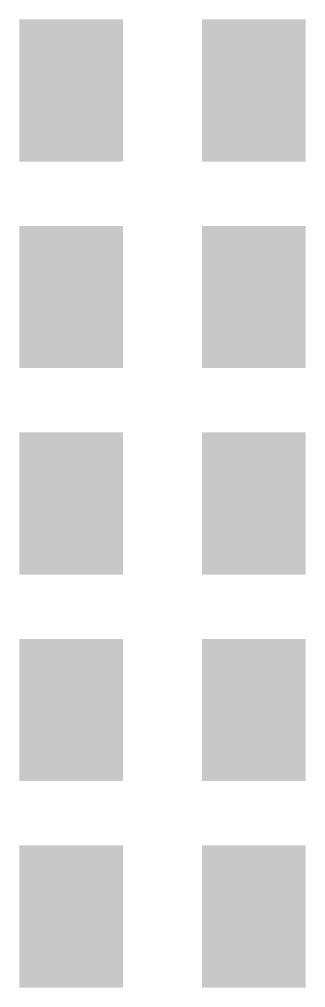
# Model space of a CAD drawing. Header units: inches. Extents: x -3.1 to 90.9, y -0.8 to 60.1.
# Drawn here: x 30.277 to 31.687, y 13.594 to 18.358 of the extents above; entities that cross this region are included whole.
import ezdxf

# ---------------------------------------------------------------- set-up
doc = ezdxf.new("R2010")
doc.units = ezdxf.units.IN
doc.layers.add('Top Paste', color=8, linetype='Continuous')

# ---------------------------------------------------------------- blocks, each defined once
blk = doc.blocks.new('R0402_334')
at = {"layer": 'Top Paste'}
for points in [[(-0.705, -0.35), (-0.705, 0.35), (-0.195, 0.35), (-0.195, -0.35)], [(0.195, -0.35), (0.195, 0.35), (0.705, 0.35), (0.705, -0.35)]]:
    blk.add_hatch(color=8, dxfattribs=at).paths.add_polyline_path(points)
blk = doc.blocks.new('R0402_338')
at = {"layer": 'Top Paste'}
for points in [[(-0.705, -0.35), (-0.705, 0.35), (-0.195, 0.35), (-0.195, -0.35)], [(0.195, -0.35), (0.195, 0.35), (0.705, 0.35), (0.705, -0.35)]]:
    blk.add_hatch(color=8, dxfattribs=at).paths.add_polyline_path(points)
blk = doc.blocks.new('R0402_339')
at = {"layer": 'Top Paste'}
for points in [[(-0.705, -0.35), (-0.705, 0.35), (-0.195, 0.35), (-0.195, -0.35)], [(0.195, -0.35), (0.195, 0.35), (0.705, 0.35), (0.705, -0.35)]]:
    blk.add_hatch(color=8, dxfattribs=at).paths.add_polyline_path(points)
blk = doc.blocks.new('R0402_341')
at = {"layer": 'Top Paste'}
for points in [[(-0.705, -0.35), (-0.705, 0.35), (-0.195, 0.35), (-0.195, -0.35)], [(0.195, -0.35), (0.195, 0.35), (0.705, 0.35), (0.705, -0.35)]]:
    blk.add_hatch(color=8, dxfattribs=at).paths.add_polyline_path(points)
blk = doc.blocks.new('R0402_366')
at = {"layer": 'Top Paste'}
for points in [[(-0.705, -0.35), (-0.705, 0.35), (-0.195, 0.35), (-0.195, -0.35)], [(0.195, -0.35), (0.195, 0.35), (0.705, 0.35), (0.705, -0.35)]]:
    blk.add_hatch(color=8, dxfattribs=at).paths.add_polyline_path(points)

msp = doc.modelspace()

# ---------------------------------------------------------------- block references
at = {"rotation": 180}
for name, p in [('R0402_366', (30.982, 18.008)), ('R0402_339', (30.982, 16.992)), ('R0402_341', (30.982, 15.976))]:
    msp.add_blockref(name, p, dxfattribs=at)
for name, p in [('R0402_334', (30.982, 14.96)), ('R0402_338', (30.982, 13.944))]:
    msp.add_blockref(name, p)

doc.saveas('drawing.dxf')
